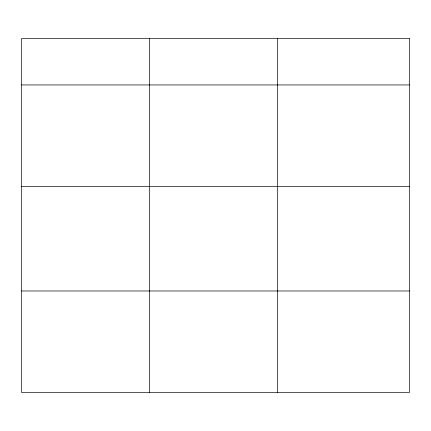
<?xml version="1.0" encoding="UTF-8"?>
<svg xmlns="http://www.w3.org/2000/svg" width="431" height="431" viewBox="0 0 431 431"><rect width="100%" height="100%" fill="white"/><g stroke="black" fill="none" stroke-linecap="round" stroke-linejoin="round"><path stroke-width="0.65" d="M21.55 84.939L409.45 84.939M21.55 186.424L409.45 186.424M21.55 290.979L409.45 290.979M277.564 38.542L277.564 392.458M149.557 38.542L149.557 392.458M409.45 38.542L21.55 38.542L21.55 392.458L409.45 392.458L409.45 38.542"/></g></svg>
